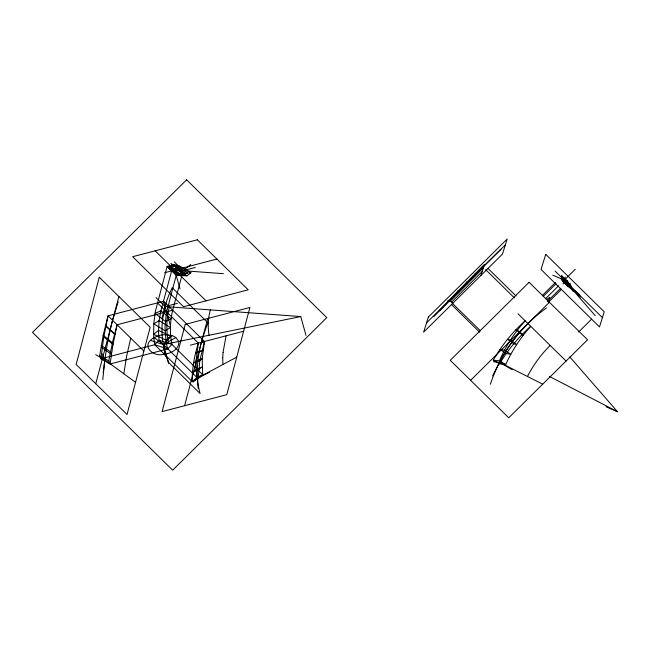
<?xml version="1.0" encoding="UTF-8"?>
<svg xmlns="http://www.w3.org/2000/svg" width="650" height="650" viewBox="0 0 650 650"><rect width="100%" height="100%" fill="white"/><g stroke="black" fill="none" stroke-linecap="round" stroke-linejoin="round"><path stroke-width="0.97" d="M222.747 357.752L222.885 364.52M222.747 357.76L223.047 352.471M567.06 282.88L567.312 281.336L564.704 278.793M561.917 276.063C558.634 282.197 571.683 286.975 573.357 291.233L570.765 285.439L567.499 281.572L561.779 275.966L561.519 277.322M102.781 379.641L104.544 362.318M223.047 352.471L226.046 335.839M103.212 372.678L104.788 360.401M123.809 373.758L126.718 355.745L130.748 338.162M104.699 361.099L104.853 359.889L102.334 353.803M143.861 351.057L108.038 315.827L103.764 336.911L100.904 358.808L154.741 344.711L159.039 340.218L171.925 344.443L167.627 348.936L110.069 364.008L100.904 358.808L99.645 355.769L103.179 335.27L108.038 315.827L163.613 301.283L204.498 341.477L202.183 358.784L202.702 374.701L198.177 378.698L192.237 381.582L154.741 344.711A94.282 92.731 17.4 0 1 153.652 334.319L153.798 323.172L155.399 311.358L167.131 266.419L173.29 264.81L182.374 273.748L172.697 310.213C170.032 321.392 169.634 333.158 171.925 344.443L202.702 374.701L196.771 377.585L192.237 381.582C191.977 368.517 194.456 355.526 198.347 343.094L157.454 302.892M117.122 324.764L113.011 344.419L110.069 364.008L108.81 360.969L109.395 357.557L112.816 341.071L117.122 324.764L172.697 310.213M198.347 343.094L195.967 361.205L196.771 377.585M169.293 306.865L167.627 315.559A77.61 76.343 17.4 0 0 168.821 343.46M95.753 383.727L118.885 296.514M190.409 345.166L204.498 341.477L199.81 360.579L198.177 378.698L159.039 340.218L158.6 334.092A89.107 87.644 17.4 0 1 158.543 330.419L159.088 321.222L160.721 311.48L173.29 264.81L170.211 265.614M161.85 318.711L165.929 303.55A106.494 104.739 17.4 0 1 172.193 287.714L207.976 322.887A165.319 162.597 17.4 0 0 201.403 342.282L243.604 331.24M201.394 342.396C197.226 357.394 196.357 373.149 198.209 388.578M184.592 405.722L207.732 318.5M112.686 319.906L118.154 301.827M548.291 302.112L549.803 297.277A140.944 129.244 -66.6 0 0 546.561 299.634M480.951 275.405L484.291 264.769L448.142 301.243L450.093 301.023L483.446 267.467L450.093 301.023M563.054 284.034L565.256 277.022M567.068 284.627L566.654 284.245L567.377 281.409M493.317 360.214L499.419 360.823C505.716 346.198 514.483 332.646 525.159 320.824C512.484 332.093 501.629 345.426 493.317 360.214L499.631 363.87L505.733 364.488C512.046 350.577 520.52 337.659 530.725 326.3C518.497 337.114 507.934 349.822 499.631 363.87M570.578 283.709L569.473 286.114L580.604 297.05M492.602 375.919L499.525 362.351A155.764 153.205 17.4 0 1 527.954 323.578M433.989 316.452A313.211 26.106 -45.5 0 1 449.841 300.243L452.733 296.717M154.172 337.553A16.266 15.998 17.4 0 0 150.426 340.34C142.569 348.067 154.684 356.655 162.581 354.461A24.724 24.318 17.4 0 0 167.261 353.706C172.25 352.357 178.027 349.213 178.807 343.582A6.297 6.191 17.4 0 0 178.319 340.665L175.817 337.577A12.886 12.675 17.4 0 0 171.917 335.619M165.457 356.379L163.329 344.573L171.925 335.587L163.93 334.709A24.708 24.302 17.4 0 0 159.161 335.514L154.164 337.537L163.329 344.573A84.776 83.387 17.4 0 0 168.74 362.594L200.078 393.543A77.382 76.115 17.4 0 1 197.502 378.137M448.142 301.243L484.291 264.769M439.392 310.879L449.418 300.674M451.587 302.201L482.178 271.513M426.538 322.863L505.359 244.839M542.571 295.214L555.474 282.441M543.164 296.489L556.059 283.725M545.732 298.512L558.699 285.675M563.737 280.678L575.266 269.271M547.422 301.389L560.316 288.624M548.722 301.957L561.624 289.193M470.616 380.307L549.429 302.283M578.695 331.923L591.589 319.158M192.944 382.135L197.47 378.137L236.746 357.102M190.938 272.773L183.909 273.293A10.766 10.587 17.4 0 0 183.17 273.431L173.079 264.818L167.367 266.809A8.287 8.149 17.4 0 0 168.756 267.288L174.931 268.596L178.847 265.533L190.938 272.773L187.021 275.844L177.808 275.446M190.767 264.558L182.934 270.684L170.844 263.445M150.442 340.348L163.329 344.573L175.817 337.577M197.47 378.137L209.341 372.369M174.021 264.948L168.748 267.304L179.701 275.535L184.876 273.162L173.932 264.94L174.411 264.997M167.367 266.809L177.458 275.429L182.853 273.512A1.243 1.219 17.4 0 0 182.366 273.731L176.215 275.356L167.131 266.419L171.381 270.603M164.564 272.748L216.929 259.041M195.244 267.467L182.934 270.684L174.257 261.787M177.393 303.331L165.076 306.556L155.992 297.619M168.577 363.439L163.329 344.573L300.755 316.558L305.996 335.424M449.589 299.471L451.539 299.252M447.891 300.463L449.841 300.243A300.771 25.074 -45.5 0 1 483.86 266.126A313.211 26.106 -45.5 0 1 500.988 249.283M177.247 275.413L176.215 275.356L166.327 313.024L165.002 327.291L166.002 341.136A81.64 80.299 17.4 0 0 167.627 348.936M223.389 273.674L174.752 270.083L179.993 288.949M300.755 316.558L165.076 306.556L162.727 318.508A87.969 86.523 17.4 0 0 163.304 344.581M493.423 361.733L499.525 362.351L542.701 384.174M178.847 265.533L174.639 265.029M173.672 264.899L173.209 264.834M154.741 344.711L167.627 348.936M552.809 275.186L567.483 281.531M606.036 406.746L617.5 411.702L569.774 356.907M549.51 376.472L617.5 411.702M99.645 355.769L108.81 360.969M95.696 354.689L104.853 359.889L135.558 382.354M499.419 360.823L505.733 364.488M499.525 362.351L512.151 369.671M174.931 268.596L187.021 275.844M566.637 284.229L561.072 278.761M561.746 275.99L561.746 276.014A5.119 0.821 45.3 0 0 562.347 276.884A16.729 2.681 45.3 0 0 562.884 277.599L565.589 280.987L570.765 285.439M579.824 295.011L569.473 286.114L566.881 280.312M173.03 264.802L177.572 269.027M567.418 284.968L561.876 279.671L561.754 276.031L567.336 281.369L567.442 284.984A12.902 2.064 45.3 0 1 568.531 286.098L573.357 291.233M555.067 271.091L602.404 317.631M567.288 284.838L564.078 281.718M487.89 268.312L515.994 295.937M485.607 269.588L514.426 297.928M517.985 313.779L566.061 361.051M452.262 303.152L480.448 330.858M451.726 304.752L479.635 332.199M155.155 250.819L206.034 300.836M449.841 300.243L452.668 303.404M564.281 280.142L595.173 315.608M565.589 280.987L568.181 286.78M163.613 301.283L170.316 325.414M490.409 384.199A156.601 154.034 17.4 0 1 546.479 307.913M104.878 359.889A317.436 312.219 17.4 0 1 112.409 320.889M527.467 376.472A125.279 123.224 17.4 0 1 550.192 345.442M209.064 335.246A60.223 59.239 17.4 0 1 210.364 309.904M475.183 273.853L474.841 276.047L475.629 273.333L475.183 273.853M99.288 277.241L76.156 364.463L127.034 414.481L150.174 327.267L99.288 277.241M185.234 324.391L162.094 411.613L226.777 394.672L249.909 307.458L185.234 324.391M428.366 317.046L423.629 332.15L502.45 254.126L507.187 239.021L428.366 317.046M545.764 254.329L541.028 269.433L599.495 326.918L604.224 311.813L545.764 254.329M458.209 290.753L457.031 292.175L458.112 292.882L459.29 291.468L458.209 290.753M466.911 282.019L466.066 283.018L466.375 284.537L467.22 283.538L466.911 282.019M186.631 179.806L32.5 332.386L172.673 470.194L326.796 317.614L186.631 179.806M529.092 282.287L450.271 360.311L508.739 417.796L587.559 339.771L529.092 282.287M195.975 369.639L192.481 372.499L198.599 369.801L202.093 366.941L195.975 369.639M158.543 330.419L153.652 334.319L165.831 340.007L170.722 336.099L158.543 330.419M195.967 361.205L193.594 362.993L199.81 360.579L202.183 358.784L195.967 361.205M196.755 352.332L195.553 353.161L202.987 350.285L196.755 352.332M175.849 265.176L171.275 267.906L182.894 275.673L187.476 272.943L175.849 265.176M159.161 320.613L153.757 323.83L165.035 330.793L170.446 327.576L159.161 320.613M160.859 310.871L155.025 313.316L165.271 321.384L171.104 318.931L160.859 310.871M197.332 239.777L132.657 256.709L183.536 306.727L248.219 289.794L197.332 239.777M504.514 350.212L499.972 349.473L506.285 353.576L510.827 354.323L504.514 350.212M510.526 339.958L507.552 339.267L513.736 343.842L516.709 344.524L510.526 339.958M517.424 330.135L515.97 329.696L521.901 334.726L523.356 335.164L517.424 330.135M110.476 351.869L101.237 345.418L102.147 347.807L111.386 354.258L110.476 351.869M112.418 342.769L103.179 335.27L103.764 336.911L113.011 344.419L112.418 342.769M568.969 283.319L563.607 278.525L565.459 283.717L570.822 288.511L568.969 283.319M114.644 333.718L105.454 325.382L105.731 326.227L114.92 334.563L114.644 333.718M567.824 281.962L562.331 276.876L563.347 281.336L568.839 286.423L567.824 281.962"/></g></svg>
